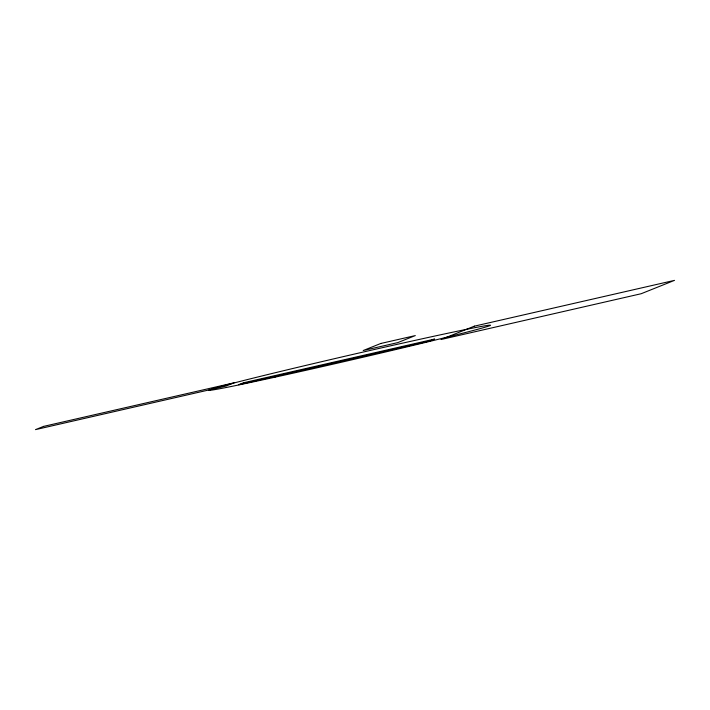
<?xml version="1.0" encoding="UTF-8"?>
<svg xmlns="http://www.w3.org/2000/svg" width="710" height="710" viewBox="0 0 710 710"><rect width="100%" height="100%" fill="white"/><g stroke="black" fill="none" stroke-linecap="round" stroke-linejoin="round"><path stroke-width="1.06" d="M43.585 426.39L35.5 429.63L226.037 386.036L234.123 382.796L43.585 426.39M243.521 382.779L238.72 384.705L429.825 340.977L434.627 339.06L243.521 382.779M380.773 343.48L363.227 350.518L397.777 342.611L415.314 335.582L380.773 343.48M474.351 326.165L441.025 339.522L641.174 293.727L674.5 280.37L474.351 326.165M275.054 377.17A144.742 2.529 -13 0 0 490.441 325.34A144.742 2.529 -13 0 0 282.962 370.86A144.742 2.529 -13 0 0 275.054 377.17"/></g></svg>
